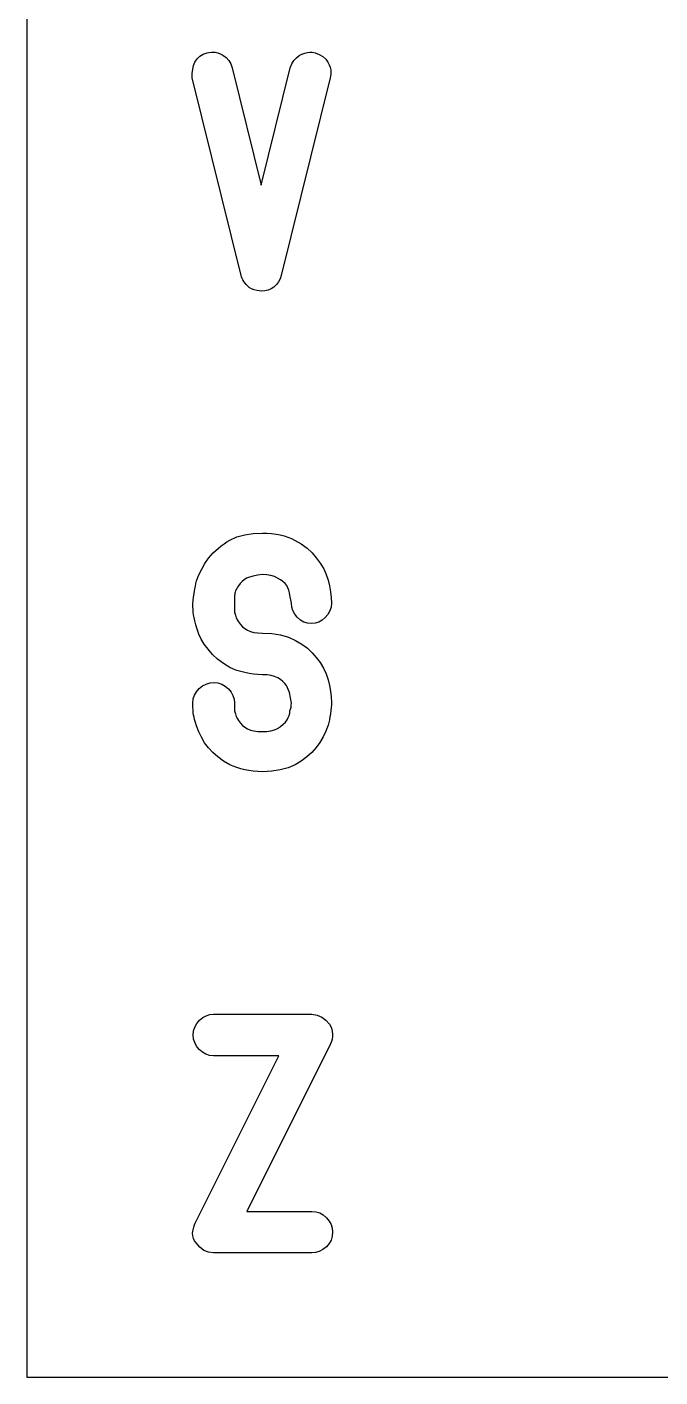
# Model space of a CAD drawing. Header units: metres. Extents: x 0 to 220, y 0 to 220.
# Drawn here: x 0 to 26.3, y 0 to 56.1 of the extents above; entities that cross this region are included whole.
import ezdxf

# ---------------------------------------------------------------- set-up
doc = ezdxf.new("R2010")
doc.units = ezdxf.units.M

msp = doc.modelspace()

# ---------------------------------------------------------------- linework, layer by layer
for p, q in [((0, 220), (0, 0)), ((7.33322, 54.9775), (7.49022, 55.033)), ((7.49022, 55.033), (7.56671, 55.0452)), ((7.56671, 55.0452), (7.67772, 55.0592)), ((7.67772, 55.0592), (7.71222, 55.061)), ((7.71222, 55.061), (7.8224, 55.0532)), ((7.8224, 55.0532), (7.93097, 55.0297)), ((7.93097, 55.0297), (8.0379, 54.9907)), ((8.0379, 54.9907), (8.14322, 54.936)), ((11.4355, 54.9789), (11.5504, 55.0245)), ((11.5504, 55.0245), (11.661, 55.0519)), ((11.661, 55.0519), (11.7672, 55.061)), ((11.7672, 55.061), (11.8122, 55.0592)), ((11.8122, 55.0592), (11.8642, 55.054)), ((11.8642, 55.054), (11.9232, 55.0452)), ((11.9232, 55.0452), (11.9892, 55.033)), ((11.9892, 55.033), (12.1576, 54.9617)), ((6.89296, 54.3467), (6.92766, 54.5027)), ((6.92766, 54.5027), (6.97621, 54.643)), ((6.97621, 54.643), (7.07622, 54.7825)), ((7.07622, 54.7825), (7.19522, 54.894)), ((7.19522, 54.894), (7.33322, 54.9775)), ((8.14322, 54.936), (8.28185, 54.8351)), ((8.28185, 54.8351), (8.39272, 54.7135)), ((8.39272, 54.7135), (8.47585, 54.5711)), ((8.47585, 54.5711), (8.53122, 54.408)), ((10.9482, 54.408), (11.0181, 54.5751)), ((11.0181, 54.5751), (11.1027, 54.7152)), ((11.1027, 54.7152), (11.2021, 54.8286)), ((11.2021, 54.8286), (11.3162, 54.915)), ((11.3162, 54.915), (11.4355, 54.9789)), ((12.1576, 54.9617), (12.3017, 54.873)), ((12.3017, 54.873), (12.4216, 54.7667)), ((12.4216, 54.7667), (12.5172, 54.643)), ((12.5172, 54.643), (12.5719, 54.5385)), ((12.5719, 54.5385), (12.6109, 54.434)), ((12.6109, 54.434), (12.6344, 54.3295)), ((6.86522, 53.988), (6.87215, 54.1752)), ((8.90622, 45.78), (6.86522, 53.988)), ((6.87215, 54.1752), (6.89296, 54.3467)), ((8.53122, 54.408), (9.74022, 49.533)), ((9.74022, 49.533), (10.9482, 54.408)), ((12.6142, 53.988), (10.5732, 45.78)), ((12.6352, 54.1307), (12.6142, 53.988)), ((12.6344, 54.3295), (12.6422, 54.225)), ((12.6404, 54.1839), (12.6352, 54.1307)), ((12.6422, 54.225), (12.6404, 54.1839)), ((8.92365, 45.7174), (8.90622, 45.78)), ((8.94797, 45.6548), (8.92365, 45.7174)), ((8.97916, 45.5919), (8.94797, 45.6548)), ((9.01721, 45.529), (8.97916, 45.5919)), ((9.06303, 45.4669), (9.01721, 45.529)), ((9.11647, 45.4055), (9.06303, 45.4669)), ((10.4617, 45.5185), (10.3748, 45.4009)), ((10.5278, 45.6449), (10.4617, 45.5185)), ((10.5732, 45.78), (10.5278, 45.6449)), ((9.17752, 45.3449), (9.11647, 45.4055)), ((9.24622, 45.285), (9.17752, 45.3449)), ((9.33183, 45.2308), (9.24622, 45.285)), ((9.44272, 45.186), (9.33183, 45.2308)), ((9.57884, 45.1508), (9.44272, 45.186)), ((9.74022, 45.125), (9.57884, 45.1508)), ((9.88753, 45.1355), (9.74022, 45.125)), ((10.0244, 45.1668), (9.88753, 45.1355)), ((10.151, 45.2189), (10.0244, 45.1668)), ((10.2672, 45.292), (10.151, 45.2189)), ((10.3748, 45.4009), (10.2672, 45.292)), ((8.43388, 34.7812), (8.73114, 34.9103)), ((8.73114, 34.9103), (9.05589, 35.0025)), ((9.05589, 35.0025), (9.40814, 35.0578)), ((9.40814, 35.0578), (9.78789, 35.0762)), ((9.78789, 35.0762), (9.98445, 35.0714)), ((9.98445, 35.0714), (10.1741, 35.057)), ((10.1741, 35.057), (10.3569, 35.0329)), ((10.3569, 35.0329), (10.5329, 34.9992)), ((10.5329, 34.9992), (10.6998, 34.9572)), ((10.6998, 34.9572), (10.8546, 34.9072)), ((10.8546, 34.9072), (10.9973, 34.8492)), ((10.9973, 34.8492), (11.1279, 34.7832)), ((7.64326, 34.1465), (7.74339, 34.2522)), ((7.74339, 34.2522), (7.85027, 34.3535)), ((7.85027, 34.3535), (7.96388, 34.4502)), ((7.96388, 34.4502), (8.08139, 34.5422)), ((8.08139, 34.5422), (8.19888, 34.628)), ((8.19888, 34.628), (8.31639, 34.7077)), ((8.31639, 34.7077), (8.43388, 34.7812)), ((11.1279, 34.7832), (11.4068, 34.6219)), ((11.4068, 34.6219), (11.6494, 34.445)), ((11.6494, 34.445), (11.8557, 34.2524)), ((11.8557, 34.2524), (12.0259, 34.0442)), ((7.26714, 33.576), (7.39995, 33.8087)), ((7.39995, 33.8087), (7.54988, 34.0362)), ((7.54988, 34.0362), (7.64326, 34.1465)), ((12.0259, 34.0442), (12.1973, 33.8186)), ((12.1973, 33.8186), (12.3384, 33.5885)), ((7.05289, 33.0952), (7.15144, 33.3382)), ((7.15144, 33.3382), (7.26714, 33.576)), ((9.03833, 33.1319), (8.94963, 33.06)), ((9.13489, 33.1932), (9.03833, 33.1319)), ((9.25189, 33.2453), (9.13489, 33.1932)), ((9.40088, 33.2885), (9.25189, 33.2453)), ((9.58189, 33.3228), (9.40088, 33.2885)), ((9.79489, 33.3482), (9.58189, 33.3228)), ((9.97977, 33.3387), (9.79489, 33.3482)), ((10.1454, 33.31), (9.97977, 33.3387)), ((10.2917, 33.2622), (10.1454, 33.31)), ((10.5417, 33.1297), (10.2917, 33.2622)), ((10.6464, 33.057), (10.5417, 33.1297)), ((12.3384, 33.5885), (12.4492, 33.354)), ((12.4492, 33.354), (12.5299, 33.1152)), ((12.5299, 33.1152), (12.5872, 32.8752)), ((6.93039, 32.4062), (6.96289, 32.6452)), ((6.96289, 32.6452), (6.98164, 32.7577)), ((6.98164, 32.7577), (7.00288, 32.8702)), ((7.00288, 32.8702), (7.02664, 32.9827)), ((7.02664, 32.9827), (7.05289, 33.0952)), ((8.64789, 32.5752), (8.63713, 32.5262)), ((8.66113, 32.6242), (8.64789, 32.5752)), ((8.67688, 32.6732), (8.66113, 32.6242)), ((8.69745, 32.7236), (8.67688, 32.6732)), ((8.72414, 32.7755), (8.69745, 32.7236)), ((8.75694, 32.8291), (8.72414, 32.7755)), ((8.79588, 32.8842), (8.75694, 32.8291)), ((8.86882, 32.9774), (8.79588, 32.8842)), ((8.94963, 33.06), (8.86882, 32.9774)), ((10.7327, 32.9772), (10.6464, 33.057)), ((10.8009, 32.8902), (10.7327, 32.9772)), ((10.8534, 32.7976), (10.8009, 32.8902)), ((10.8929, 32.6997), (10.8534, 32.7976)), ((10.9194, 32.5966), (10.8929, 32.6997)), ((10.9329, 32.4882), (10.9194, 32.5966)), ((12.5872, 32.8752), (12.6281, 32.636)), ((12.6281, 32.636), (12.6527, 32.3977)), ((6.90088, 32.1392), (6.93039, 32.4062)), ((6.90257, 32.0158), (6.90088, 32.1392)), ((6.90764, 31.8985), (6.90257, 32.0158)), ((8.63713, 32.5262), (8.62889, 32.4772)), ((8.62889, 32.4772), (8.62889, 31.7882)), ((10.9969, 32.1552), (10.9329, 32.4882)), ((11.0121, 31.9992), (10.9969, 32.1552)), ((11.0576, 31.85), (11.0121, 31.9992)), ((12.6448, 31.9919), (12.5966, 31.8357)), ((12.6609, 32.1602), (12.6448, 31.9919)), ((12.6527, 32.3977), (12.6609, 32.1602)), ((6.91608, 31.7873), (6.90764, 31.8985)), ((6.92789, 31.6822), (6.91608, 31.7873)), ((6.94751, 31.5684), (6.92789, 31.6822)), ((6.97839, 31.4297), (6.94751, 31.5684)), ((7.02051, 31.2664), (6.97839, 31.4297)), ((8.62889, 31.7882), (8.66513, 31.6626)), ((8.66513, 31.6626), (8.70488, 31.5527)), ((8.70488, 31.5527), (8.74814, 31.4586)), ((8.74814, 31.4586), (8.79489, 31.3802)), ((11.1336, 31.7077), (11.0576, 31.85)), ((11.2399, 31.5722), (11.1336, 31.7077)), ((11.3686, 31.4572), (11.2399, 31.5722)), ((11.5109, 31.375), (11.3686, 31.4572)), ((12.272, 31.4504), (12.1334, 31.372)), ((12.4039, 31.5602), (12.272, 31.4504)), ((12.5163, 31.6919), (12.4039, 31.5602)), ((12.5966, 31.8357), (12.5163, 31.6919)), ((7.07388, 31.0782), (7.02051, 31.2664)), ((7.1467, 30.876), (7.07388, 31.0782)), ((7.24713, 30.6692), (7.1467, 30.876)), ((8.79489, 31.3802), (8.87514, 31.2743)), ((8.87514, 31.2743), (8.96388, 31.1815)), ((8.96388, 31.1815), (9.06114, 31.1018)), ((9.06114, 31.1018), (9.16689, 31.0352)), ((9.16689, 31.0352), (9.28864, 30.9832)), ((9.28864, 30.9832), (9.43289, 30.946)), ((9.43289, 30.946), (9.59964, 30.9237)), ((9.59964, 30.9237), (9.78888, 30.9162)), ((9.78888, 30.9162), (10.1808, 30.8972)), ((10.1808, 30.8972), (10.5416, 30.8402)), ((11.6666, 31.3257), (11.5109, 31.375)), ((11.8359, 31.3092), (11.6666, 31.3257)), ((11.988, 31.3249), (11.8359, 31.3092)), ((12.1334, 31.372), (11.988, 31.3249)), ((7.3752, 30.458), (7.24713, 30.6692)), ((7.53088, 30.2422), (7.3752, 30.458)), ((10.5416, 30.8402), (10.8713, 30.7452)), ((10.8713, 30.7452), (11.1699, 30.6122)), ((11.1699, 30.6122), (11.4356, 30.4542)), ((11.4356, 30.4542), (11.6669, 30.2842)), ((7.71513, 30.0313), (7.53088, 30.2422)), ((7.92789, 29.8345), (7.71513, 30.0313)), ((8.16914, 29.6518), (7.92789, 29.8345)), ((11.6669, 30.2842), (11.8636, 30.1022)), ((11.8636, 30.1022), (12.0259, 29.9083)), ((12.0259, 29.9083), (12.1968, 29.6886)), ((8.43889, 29.4833), (8.16914, 29.6518)), ((8.5817, 29.4228), (8.43889, 29.4833)), ((8.73314, 29.3675), (8.5817, 29.4228)), ((8.8932, 29.3173), (8.73314, 29.3675)), ((9.06189, 29.2723), (8.8932, 29.3173)), ((9.23795, 29.2355), (9.06189, 29.2723)), ((9.41914, 29.2093), (9.23795, 29.2355)), ((9.60545, 29.1935), (9.41914, 29.2093)), ((9.79689, 29.1883), (9.60545, 29.1935)), ((9.98177, 29.18), (9.79689, 29.1883)), ((10.1484, 29.1553), (9.98177, 29.18)), ((12.1968, 29.6886), (12.3366, 29.4588)), ((12.3366, 29.4588), (12.4453, 29.2186)), ((12.4453, 29.2186), (12.5229, 28.9683)), ((7.15388, 28.6103), (7.30313, 28.7196)), ((7.30313, 28.7196), (7.45589, 28.7978)), ((7.45589, 28.7978), (7.61214, 28.8446)), ((7.61214, 28.8446), (7.77188, 28.8603)), ((7.77188, 28.8603), (7.94127, 28.8438)), ((7.94127, 28.8438), (8.09839, 28.7943)), ((8.09839, 28.7943), (8.24326, 28.7118)), ((8.24326, 28.7118), (8.37589, 28.5963)), ((10.2968, 29.114), (10.1484, 29.1553)), ((10.4269, 29.0563), (10.2968, 29.114)), ((10.5405, 28.9873), (10.4269, 29.0563)), ((10.6384, 28.9113), (10.5405, 28.9873)), ((10.7205, 28.8283), (10.6384, 28.9113)), ((10.7869, 28.7383), (10.7205, 28.8283)), ((10.8402, 28.6435), (10.7869, 28.7383)), ((10.8824, 28.5463), (10.8402, 28.6435)), ((12.5229, 28.9683), (12.5833, 28.7346)), ((12.5833, 28.7346), (12.6264, 28.5025)), ((6.90088, 28.0133), (6.9167, 28.1807)), ((6.9167, 28.1807), (6.96414, 28.336)), ((6.96414, 28.336), (7.0432, 28.4792)), ((7.0432, 28.4792), (7.15388, 28.6103)), ((8.37589, 28.5963), (8.48657, 28.4608)), ((8.48657, 28.4608), (8.56564, 28.3185)), ((8.56564, 28.3185), (8.61307, 28.1693)), ((8.61307, 28.1693), (8.62889, 28.0133)), ((10.9133, 28.4465), (10.8824, 28.5463)), ((10.9969, 28.0113), (10.9133, 28.4465)), ((12.6264, 28.5025), (12.6523, 28.2721)), ((12.6523, 28.2721), (12.6609, 28.0433)), ((6.90257, 27.8512), (6.90088, 28.0133)), ((6.90764, 27.713), (6.90257, 27.8512)), ((6.91608, 27.5987), (6.90764, 27.713)), ((6.92789, 27.5083), (6.91608, 27.5987)), ((6.9462, 27.4221), (6.92789, 27.5083)), ((8.62889, 28.0133), (8.62889, 27.6793)), ((8.62889, 27.6793), (8.66519, 27.5555)), ((8.66519, 27.5555), (8.70514, 27.4473)), ((10.8665, 27.4053), (10.9034, 27.4975)), ((10.9034, 27.4975), (10.9255, 27.5888)), ((10.9255, 27.5888), (10.9329, 27.6793)), ((10.9329, 27.6793), (10.9609, 27.7518)), ((10.9609, 27.7518), (10.9809, 27.8313)), ((10.9809, 27.8313), (10.9929, 27.9178)), ((10.9929, 27.9178), (10.9969, 28.0113)), ((12.6189, 27.5663), (12.5975, 27.4356)), ((12.6373, 27.6973), (12.6189, 27.5663)), ((12.6504, 27.8205), (12.6373, 27.6973)), ((12.6582, 27.9358), (12.6504, 27.8205)), ((12.6609, 28.0433), (12.6582, 27.9358)), ((6.97313, 27.3195), (6.9462, 27.4221)), ((7.0087, 27.2006), (6.97313, 27.3195)), ((7.05289, 27.0653), (7.0087, 27.2006)), ((7.14052, 26.8191), (7.05289, 27.0653)), ((8.70514, 27.4473), (8.7487, 27.3545)), ((8.7487, 27.3545), (8.79588, 27.2773)), ((8.79588, 27.2773), (8.87627, 27.1732)), ((8.87627, 27.1732), (8.96539, 27.082)), ((8.96539, 27.082), (9.06326, 27.0037)), ((9.06326, 27.0037), (9.16989, 26.9383)), ((9.16989, 26.9383), (9.29221, 26.8866)), ((10.2917, 26.8906), (10.4189, 26.9453)), ((10.4189, 26.9453), (10.5479, 27.0357)), ((10.5479, 27.0357), (10.6569, 27.127)), ((10.6569, 27.127), (10.7459, 27.2192)), ((10.7459, 27.2192), (10.8149, 27.3123)), ((10.8149, 27.3123), (10.8665, 27.4053)), ((12.5229, 27.0903), (12.4295, 26.8403)), ((12.5495, 27.1976), (12.5229, 27.0903)), ((12.5744, 27.3128), (12.5495, 27.1976)), ((12.5975, 27.4356), (12.5744, 27.3128)), ((7.25139, 26.5848), (7.14052, 26.8191)), ((7.38551, 26.3621), (7.25139, 26.5848)), ((9.29221, 26.8866), (9.43713, 26.8498)), ((9.43713, 26.8498), (9.60471, 26.8276)), ((9.60471, 26.8276), (9.79489, 26.8203)), ((9.79489, 26.8203), (9.97977, 26.8281)), ((9.97977, 26.8281), (10.1454, 26.8515)), ((10.1454, 26.8515), (10.2917, 26.8906)), ((12.1805, 26.3738), (12.0249, 26.1573)), ((12.3154, 26.6015), (12.1805, 26.3738)), ((12.4295, 26.8403), (12.3154, 26.6015)), ((7.54289, 26.1513), (7.38551, 26.3621)), ((7.72569, 25.9536), (7.54289, 26.1513)), ((7.93513, 25.7695), (7.72569, 25.9536)), ((11.8459, 25.9549), (11.6401, 25.769)), ((12.0249, 26.1573), (11.8459, 25.9549)), ((8.1712, 25.5991), (7.93513, 25.7695)), ((8.43388, 25.4423), (8.1712, 25.5991)), ((8.5762, 25.3838), (8.43388, 25.4423)), ((8.72714, 25.3303), (8.5762, 25.3838)), ((8.8867, 25.2818), (8.72714, 25.3303)), ((9.05489, 25.2383), (8.8867, 25.2818)), ((10.8585, 25.3194), (10.5354, 25.2288)), ((11.1479, 25.4463), (10.8585, 25.3194)), ((11.4074, 25.5994), (11.1479, 25.4463)), ((11.6401, 25.769), (11.4074, 25.5994)), ((9.23045, 25.2024), (9.05489, 25.2383)), ((9.41113, 25.1768), (9.23045, 25.2024)), ((9.59695, 25.1614), (9.41113, 25.1768)), ((9.78789, 25.1562), (9.59695, 25.1614)), ((10.1785, 25.1744), (9.78789, 25.1562)), ((10.5354, 25.2288), (10.1785, 25.1744)), ((6.98122, 14.5422), (7.06372, 14.6897)), ((7.06372, 14.6897), (7.17921, 14.8232)), ((7.17921, 14.8232), (7.31465, 14.9339)), ((7.31465, 14.9339), (7.45697, 15.013)), ((7.45697, 15.013), (7.60616, 15.0604)), ((7.60616, 15.0604), (7.76221, 15.0762)), ((7.76221, 15.0762), (11.8452, 15.0762)), ((11.8452, 15.0762), (12.0629, 15.0344)), ((12.0629, 15.0344), (12.2582, 14.951)), ((12.2582, 14.951), (12.431, 14.8259)), ((12.431, 14.8259), (12.5812, 14.6592)), ((12.5812, 14.6592), (12.6359, 14.5614)), ((6.91522, 14.2052), (6.93172, 14.3807)), ((6.93085, 14.0472), (6.91522, 14.2052)), ((6.97772, 13.8962), (6.93085, 14.0472)), ((6.93172, 14.3807), (6.98122, 14.5422)), ((12.6359, 14.5614), (12.6749, 14.4617)), ((12.6855, 14.042), (12.6595, 13.9394)), ((12.6749, 14.4617), (12.6984, 14.3604)), ((12.701, 14.1479), (12.6855, 14.042)), ((12.6984, 14.3604), (12.7062, 14.2572)), ((12.7062, 14.2572), (12.701, 14.1479)), ((7.05585, 13.7522), (6.97772, 13.8962)), ((7.16522, 13.6152), (7.05585, 13.7522)), ((7.29628, 13.4984), (7.16522, 13.6152)), ((7.43947, 13.415), (7.29628, 13.4984)), ((12.6232, 13.8402), (9.13721, 6.88426)), ((12.6595, 13.9394), (12.6232, 13.8402)), ((6.99821, 6.39226), (10.4702, 13.3482)), ((7.59477, 13.3649), (7.43947, 13.415)), ((7.76221, 13.3482), (7.59477, 13.3649)), ((10.4702, 13.3482), (7.76221, 13.3482)), ((9.13721, 6.88426), (11.8452, 6.88426)), ((11.8452, 6.88426), (12.0188, 6.86757)), ((12.0188, 6.86757), (12.1785, 6.8175)), ((12.1785, 6.8175), (12.3243, 6.73407)), ((12.3243, 6.73407), (12.4562, 6.61726)), ((6.91515, 6.11607), (6.94296, 6.23251)), ((6.94296, 6.23251), (6.97066, 6.32457)), ((6.97066, 6.32457), (6.99821, 6.39226)), ((12.4562, 6.61726), (12.5656, 6.48026)), ((12.5656, 6.48026), (12.6437, 6.33626)), ((12.6437, 6.33626), (12.6906, 6.18526)), ((12.6906, 6.18526), (12.7062, 6.02725)), ((6.88721, 5.97525), (6.91515, 6.11607)), ((6.89677, 5.86163), (6.88721, 5.97525)), ((6.92546, 5.75676), (6.89677, 5.86163)), ((6.97328, 5.66063), (6.92546, 5.75676)), ((7.04022, 5.57326), (6.97328, 5.66063)), ((12.6437, 5.69026), (12.5656, 5.54276)), ((12.6906, 5.85176), (12.6437, 5.69026)), ((12.7062, 6.02725), (12.6906, 5.85176)), ((7.18434, 5.39082), (7.04022, 5.57326)), ((7.35272, 5.26051), (7.18434, 5.39082)), ((7.54533, 5.18233), (7.35272, 5.26051)), ((7.76221, 5.15625), (7.54533, 5.18233)), ((11.8452, 5.15625), (7.76221, 5.15625)), ((12.003, 5.17207), (11.8452, 5.15625)), ((12.1575, 5.21951), (12.003, 5.17207)), ((12.3085, 5.29857), (12.1575, 5.21951)), ((12.4562, 5.40926), (12.3085, 5.29857)), ((12.5656, 5.54276), (12.4562, 5.40926)), ((0, 0), (220, 0))]:
    msp.add_line(p, q)

doc.saveas('drawing.dxf')
